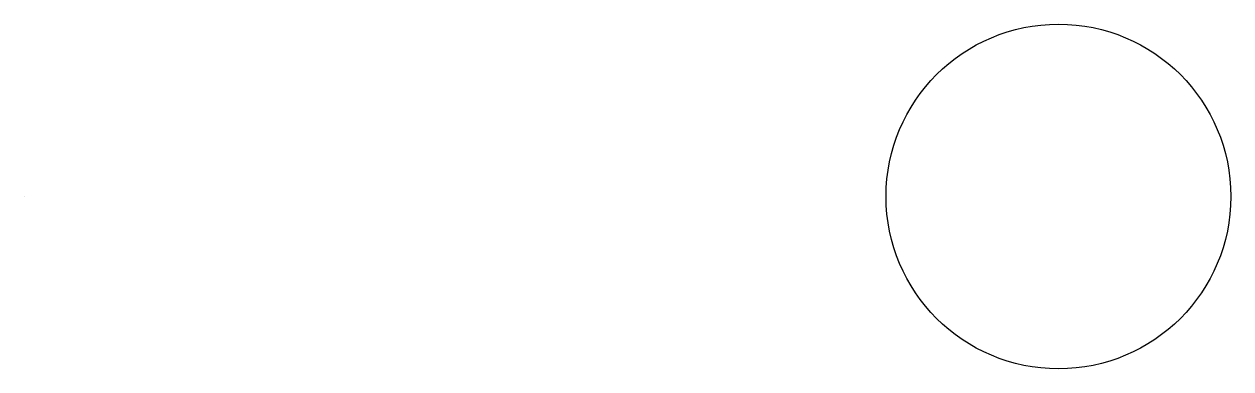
# Model space of a CAD drawing. Header units: millimetres. Extents: x 0 to 3.5, y -0.5 to 0.5.
import ezdxf

# ---------------------------------------------------------------- set-up
doc = ezdxf.new("R2010")
doc.units = ezdxf.units.MM

msp = doc.modelspace()

# ---------------------------------------------------------------- linework, layer by layer
msp.add_line((0, 0), (0, 0, 5))
msp.add_circle((3, 0), 0.5)

doc.saveas('drawing.dxf')
